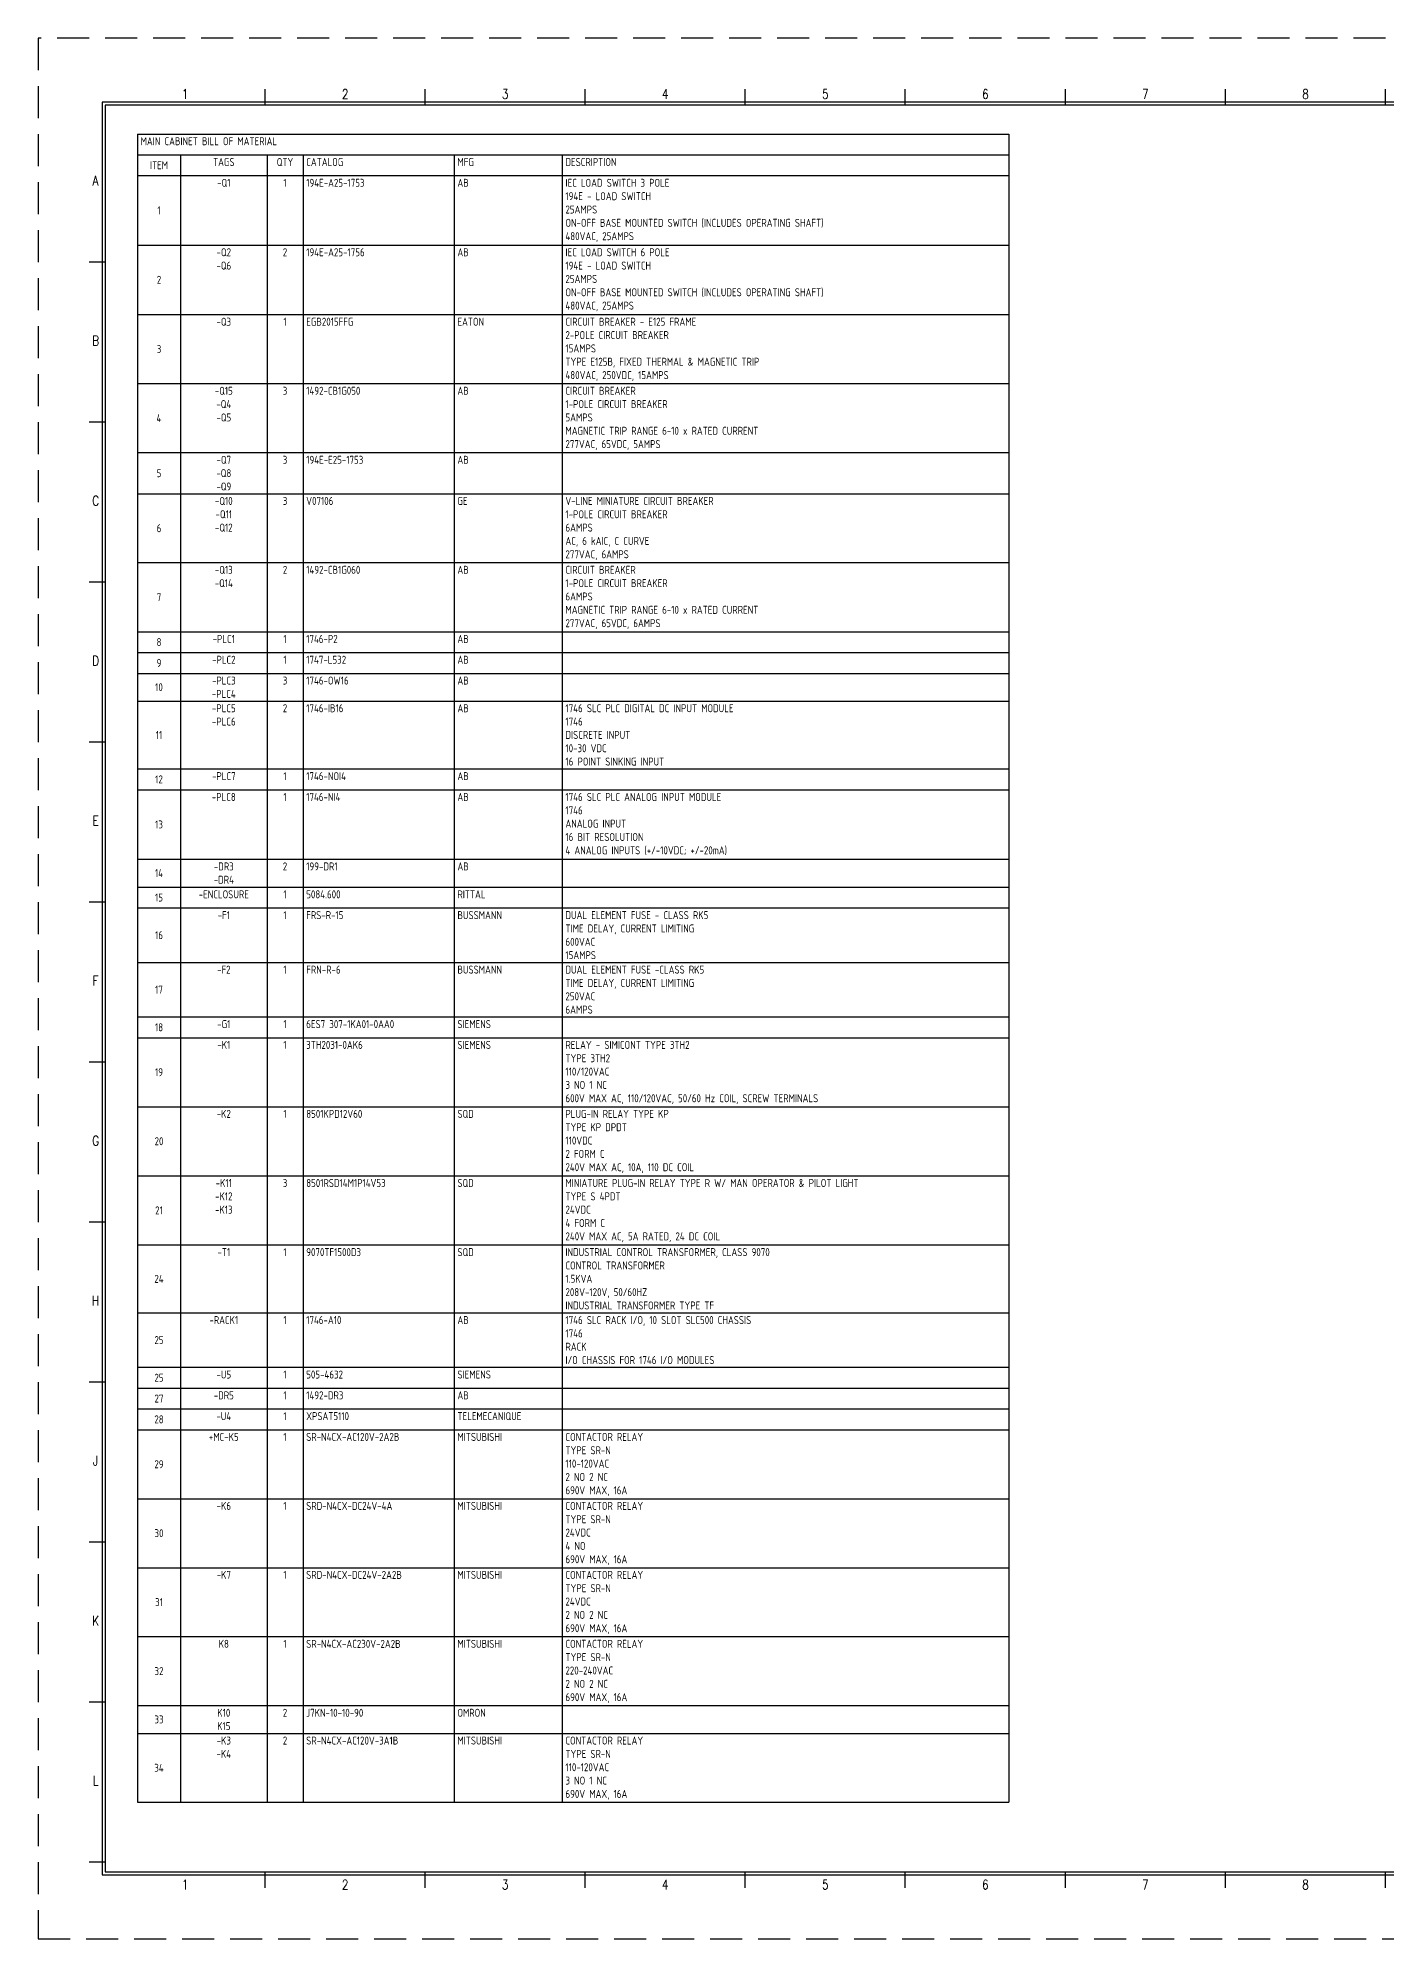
# Model space of a CAD drawing. Header units: inches. Extents: x -1050 to 2326, y -960 to 1416.
# Drawn here: x -1050 to 636, y -960 to 1416 of the extents above; entities that cross this region are included whole.
import ezdxf
from ezdxf.enums import TextEntityAlignment as Align

# ---------------------------------------------------------------- set-up
doc = ezdxf.new("R2010")
doc.units = ezdxf.units.IN
doc.header["$LTSCALE"] = 10
doc.linetypes.add('DASHEDX2', pattern=[1.5, 1, -0.5])
doc.layers.get('0').update_dxf_attribs({"linetype": 'CONTINUOUS'})
for name, color, linetype in [('COMMENT', 4, 'CONTINUOUS'), ('MISC', 7, 'CONTINUOUS'), ('ZUWAKU', 7, 'CONTINUOUS')]:
    doc.layers.add(name, color=color, linetype=linetype)
doc.styles.get("Standard").update_dxf_attribs({"font": 'romans', "width": 0.8, "bigfont": 'extfont'})
doc.styles.add('WD_IEC', font='isocp2.shx', dxfattribs={"width": 0.9, "height": 4, "bigfont": 'extfont2.shx'})

# ---------------------------------------------------------------- blocks, each defined once
blk = doc.blocks.new('JIS_border_a1')
at = {"layer": 'ZUWAKU'}
for p, q in [((71, 573), (71, 578)), ((121, 573), (121, 578)), ((171, 573), (171, 578)), ((221, 573), (221, 578)), ((271, 573), (271, 578)), ((321, 573), (321, 578)), ((371, 573), (371, 578)), ((421, 573), (421, 578)), ((21, 524), (16, 524)), ((21, 474), (16, 474)), ((21, 424), (16, 424)), ((21, 374), (16, 374)), ((21, 324), (16, 324)), ((21, 274), (16, 274)), ((21, 224), (16, 224)), ((21, 174), (16, 174)), ((21, 124), (16, 124)), ((21, 74), (16, 74)), ((21, 24), (16, 24)), ((71, 16), (71, 21)), ((121, 16), (121, 21)), ((171, 16), (171, 21)), ((221, 16), (221, 21)), ((271, 16), (271, 21)), ((321, 16), (321, 21)), ((371, 16), (371, 21)), ((421, 16), (421, 21))]:
    blk.add_line(p, q, dxfattribs=at)
at = {"layer": 'ZUWAKU', "color": 5}
for p, q in [((20, 574), (20, 20)), ((821, 574), (20, 574)), ((21, 573), (21, 21)), ((821, 573), (21, 573)), ((20, 20), (821, 20)), ((21, 21), (820, 21))]:
    blk.add_line(p, q, dxfattribs=at)
at = {"layer": 'ZUWAKU', "color": 5, "linetype": 'DASHEDX2'}
blk.add_lwpolyline([(0, 0), (841, 0), (841, 594), (0, 594)], close=True, dxfattribs=at)
at = {"layer": 'COMMENT', "width": 0.8}
for s, p in [('1', (46, 576.5)), ('2', (96, 576.5)), ('3', (146, 576.5)), ('4', (196, 576.5)), ('5', (246, 576.5)), ('6', (296, 576.5)), ('7', (346, 576.5)), ('8', (396, 576.5)), ('A', (18, 549.43)), ('B', (18, 499.43)), ('C', (18, 449.43)), ('D', (18, 399.43)), ('E', (18, 349.43)), ('F', (18, 299.43)), ('G', (18, 249.43)), ('H', (18, 199.43)), ('J', (18, 149.43)), ('K', (18, 99.43)), ('L', (18, 49.43)), ('1', (46, 17)), ('2', (96, 17)), ('3', (146, 17)), ('4', (196, 17)), ('5', (246, 17)), ('6', (296, 17)), ('7', (346, 17)), ('8', (396, 17))]:
    blk.add_text(s, height=3, dxfattribs=at).set_placement(p, align=Align.MIDDLE)
blk = doc.blocks.new('*T34')
at = {"layer": 'MISC', "color": 0, "linetype": 'ByBlock', "lineweight": -2}
for p, q in [((0, 0), (1089, 0)), ((0, 0), (0, -2085.1)), ((1089, 0), (1089, -2085.1)), ((0, -26), (1089, -26)), ((54, -26), (54, -2085.1)), ((162, -26), (162, -2085.1)), ((207, -26), (207, -2085.1)), ((396, -26), (396, -2085.1)), ((531, -26), (531, -2085.1)), ((0, -52), (1089, -52)), ((0, -138.8), (1089, -138.8)), ((0, -225.6), (1089, -225.6)), ((0, -311.9), (1089, -311.9)), ((0, -398.2), (1089, -398.2)), ((0, -449.6), (1089, -449.6)), ((0, -535.7), (1089, -535.7)), ((0, -622.1), (1089, -622.1)), ((0, -648.1), (1089, -648.1)), ((0, -674.1), (1089, -674.1)), ((0, -708.7), (1089, -708.7)), ((0, -793.6), (1089, -793.6)), ((0, -819.6), (1089, -819.6)), ((0, -906.4), (1089, -906.4)), ((0, -941.3), (1089, -941.3)), ((0, -967.3), (1089, -967.3)), ((0, -1035.4), (1089, -1035.4)), ((0, -1103.5), (1089, -1103.5)), ((0, -1129.5), (1089, -1129.5)), ((0, -1215.7), (1089, -1215.7)), ((0, -1302.1), (1089, -1302.1)), ((0, -1388.5), (1089, -1388.5)), ((0, -1473.4), (1089, -1473.4)), ((0, -1541.5), (1089, -1541.5)), ((0, -1567.5), (1089, -1567.5)), ((0, -1593.5), (1089, -1593.5)), ((0, -1619.5), (1089, -1619.5)), ((0, -1705.7), (1089, -1705.7)), ((0, -1791.9), (1089, -1791.9)), ((0, -1878.1), (1089, -1878.1)), ((0, -1964.3), (1089, -1964.3)), ((0, -1999), (1089, -1999)), ((0, -2085.1), (1089, -2085.1))]:
    blk.add_line(p, q, dxfattribs=at)
at = {"layer": 'MISC', "color": 3, "char_height": 10, "style": 'WD_IEC'}
for s, insert, width, attachment_point in [('MAIN CABINET BILL OF MATERIAL', (4, -4), 1081, 1), ('ITEM', (27, -39), 46, 5), ('TAGS', (108, -30), 100, 2), ('QTY', (184.5, -30), 37, 2), ('CATALOG', (211, -30), 181, 1), ('MFG', (400, -30), 127, 1), ('DESCRIPTION', (535, -30), 550, 1), ('-Q1', (108, -56), 100, 2), ('1', (184.5, -56), 37, 2), ('194E-A25-1753', (211, -56), 181, 1), ('AB', (400, -56), 127, 1), ('IEC LOAD SWITCH 3 POLE\\P194E - LOAD SWITCH\\P25AMPS\\PON-OFF BASE MOUNTED SWITCH (INCLUDES OPERATING SHAFT)\\P480VAC, 25AMPS', (535, -56), 550, 1), ('1', (27, -95.4), 46, 5), ('-Q2\\P-Q6', (108, -142.8), 100, 2), ('2', (184.5, -142.8), 37, 2), ('194E-A25-1756', (211, -142.8), 181, 1), ('AB', (400, -142.8), 127, 1), ('IEC LOAD SWITCH 6 POLE\\P194E - LOAD SWITCH\\P25AMPS\\PON-OFF BASE MOUNTED SWITCH (INCLUDES OPERATING SHAFT)\\P480VAC, 25AMPS', (535, -142.8), 550, 1), ('2', (27, -182.2), 46, 5), ('-Q3', (108, -229.6), 100, 2), ('1', (184.5, -229.6), 37, 2), ('EGB2015FFG', (211, -229.6), 181, 1), ('EATON', (400, -229.6), 127, 1), ('CIRCUIT BREAKER - E125 FRAME\\P2-POLE CIRCUIT BREAKER\\P15AMPS\\PTYPE E125B, FIXED THERMAL & MAGNETIC TRIP\\P480VAC, 250VDC, 15AMPS', (535, -229.6), 550, 1), ('3', (27, -268.8), 46, 5), ('-Q15\\P-Q4\\P-Q5', (108, -315.9), 100, 2), ('3', (184.5, -315.9), 37, 2), ('1492-CB1G050', (211, -315.9), 181, 1), ('AB', (400, -315.9), 127, 1), ('CIRCUIT BREAKER\\P1-POLE CIRCUIT BREAKER\\P5AMPS\\PMAGNETIC TRIP RANGE 6-10 x RATED CURRENT\\P277VAC, 65VDC, 5AMPS', (535, -315.9), 550, 1), ('4', (27, -355.1), 46, 5), ('-Q7\\P-Q8\\P-Q9', (108, -402.2), 100, 2), ('3', (184.5, -402.2), 37, 2), ('194E-E25-1753', (211, -402.2), 181, 1), ('AB', (400, -402.2), 127, 1), ('5', (27, -423.9), 46, 5), ('-Q10\\P-Q11\\P-Q12', (108, -453.6), 100, 2), ('3', (184.5, -453.6), 37, 2), ('V07106', (211, -453.6), 181, 1), ('GE', (400, -453.6), 127, 1), ('V-LINE MINIATURE CIRCUIT BREAKER\\P1-POLE CIRCUIT BREAKER\\P6AMPS\\PAC, 6 kAIC, C CURVE\\P277VAC, 6AMPS', (535, -453.6), 550, 1), ('6', (27, -492.7), 46, 5), ('-Q13\\P-Q14', (108, -539.7), 100, 2), ('2', (184.5, -539.7), 37, 2), ('1492-CB1G060', (211, -539.7), 181, 1), ('AB', (400, -539.7), 127, 1), ('CIRCUIT BREAKER\\P1-POLE CIRCUIT BREAKER\\P6AMPS\\PMAGNETIC TRIP RANGE 6-10 x RATED CURRENT\\P277VAC, 65VDC, 6AMPS', (535, -539.7), 550, 1), ('7', (27, -578.9), 46, 5), ('8', (27, -635.1), 46, 5), ('-PLC1', (108, -626.1), 100, 2), ('1', (184.5, -626.1), 37, 2), ('1746-P2', (211, -626.1), 181, 1), ('AB', (400, -626.1), 127, 1), ('9', (27, -661.1), 46, 5), ('-PLC2', (108, -652.1), 100, 2), ('1', (184.5, -652.1), 37, 2), ('1747-L532', (211, -652.1), 181, 1), ('AB', (400, -652.1), 127, 1), ('10', (27, -691.4), 46, 5), ('-PLC3\\P-PLC4', (108, -678.1), 100, 2), ('3', (184.5, -678.1), 37, 2), ('1746-OW16', (211, -678.1), 181, 1), ('AB', (400, -678.1), 127, 1), ('-PLC5\\P-PLC6', (108, -712.7), 100, 2), ('2', (184.5, -712.7), 37, 2), ('1746-IB16', (211, -712.7), 181, 1), ('AB', (400, -712.7), 127, 1), ('1746 SLC PLC DIGITAL DC INPUT MODULE\\P1746\\PDISCRETE INPUT\\P10-30 VDC\\P16 POINT SINKING INPUT', (535, -712.7), 550, 1), ('11', (27, -751.2), 46, 5), ('12', (27, -806.6), 46, 5), ('-PLC7', (108, -797.6), 100, 2), ('1', (184.5, -797.6), 37, 2), ('1746-NOI4', (211, -797.6), 181, 1), ('AB', (400, -797.6), 127, 1), ('-PLC8', (108, -823.6), 100, 2), ('1', (184.5, -823.6), 37, 2), ('1746-NI4', (211, -823.6), 181, 1), ('AB', (400, -823.6), 127, 1), ('1746 SLC PLC ANALOG INPUT MODULE\\P1746\\PANALOG INPUT\\P16 BIT RESOLUTION\\P4 ANALOG INPUTS (+/-10VDC; +/-20mA)', (535, -823.6), 550, 1), ('13', (27, -863), 46, 5), ('14', (27, -923.8), 46, 5), ('-DR3\\P-DR4', (108, -910.4), 100, 2), ('2', (184.5, -910.4), 37, 2), ('199-DR1', (211, -910.4), 181, 1), ('AB', (400, -910.4), 127, 1), ('15', (27, -954.3), 46, 5), ('-ENCLOSURE', (108, -945.3), 100, 2), ('1', (184.5, -945.3), 37, 2), ('5084.600', (211, -945.3), 181, 1), ('RITTAL', (400, -945.3), 127, 1), ('-F1', (108, -971.3), 100, 2), ('1', (184.5, -971.3), 37, 2), ('FRS-R-15', (211, -971.3), 181, 1), ('BUSSMANN', (400, -971.3), 127, 1), ('DUAL ELEMENT FUSE - CLASS RK5\\PTIME DELAY, CURRENT LIMITING\\P600VAC\\P15AMPS', (535, -971.3), 550, 1), ('16', (27, -1001.3), 46, 5), ('-F2', (108, -1039.4), 100, 2), ('1', (184.5, -1039.4), 37, 2), ('FRN-R-6', (211, -1039.4), 181, 1), ('BUSSMANN', (400, -1039.4), 127, 1), ('DUAL ELEMENT FUSE -CLASS RK5\\PTIME DELAY, CURRENT LIMITING\\P250VAC\\P6AMPS', (535, -1039.4), 550, 1), ('17', (27, -1069.5), 46, 5), ('18', (27, -1116.5), 46, 5), ('-G1', (108, -1107.5), 100, 2), ('1', (184.5, -1107.5), 37, 2), ('6ES7 307-1KA01-0AA0', (211, -1107.5), 181, 1), ('SIEMENS', (400, -1107.5), 127, 1), ('-K1', (108, -1133.5), 100, 2), ('1', (184.5, -1133.5), 37, 2), ('3TH2031-0AK6', (211, -1133.5), 181, 1), ('SIEMENS', (400, -1133.5), 127, 1), ('RELAY - SIMICONT TYPE 3TH2\\PTYPE 3TH2\\P110/120VAC\\P3 NO 1 NC\\P600V MAX AC, 110/120VAC, 50/60 Hz COIL, SCREW TERMINALS', (535, -1133.5), 550, 1), ('19', (27, -1172.6), 46, 5), ('-K2', (108, -1219.7), 100, 2), ('1', (184.5, -1219.7), 37, 2), ('8501KPD12V60', (211, -1219.7), 181, 1), ('SQD', (400, -1219.7), 127, 1), ('PLUG-IN RELAY TYPE KP\\PTYPE KP DPDT\\P110VDC\\P2 FORM C\\P240V MAX AC, 10A, 110 DC COIL', (535, -1219.7), 550, 1), ('20', (27, -1258.9), 46, 5), ('-K11\\P-K12\\P-K13', (108, -1306.1), 100, 2), ('3', (184.5, -1306.1), 37, 2), ('8501RSD14M1P14V53', (211, -1306.1), 181, 1), ('SQD', (400, -1306.1), 127, 1), ('MINIATURE PLUG-IN RELAY TYPE R W/ MAN OPERATOR & PILOT LIGHT\\PTYPE S 4PDT\\P24VDC\\P4 FORM C\\P240V MAX AC, 5A RATED, 24 DC COIL', (535, -1306.1), 550, 1), ('21', (27, -1345.3), 46, 5), ('-T1', (108, -1392.5), 100, 2), ('1', (184.5, -1392.5), 37, 2), ('9070TF1500D3', (211, -1392.5), 181, 1), ('SQD', (400, -1392.5), 127, 1), ('INDUSTRIAL CONTROL TRANSFORMER, CLASS 9070\\PCONTROL TRANSFORMER\\P1.5KVA\\P208V-120V, 50/60HZ\\PINDUSTRIAL TRANSFORMER TYPE TF', (535, -1392.5), 550, 1), ('24', (27, -1430.9), 46, 5), ('-RACK1', (108, -1477.4), 100, 2), ('1', (184.5, -1477.4), 37, 2), ('1746-A10', (211, -1477.4), 181, 1), ('AB', (400, -1477.4), 127, 1), ('1746 SLC RACK I/O, 10 SLOT SLC500 CHASSIS\\P1746\\PRACK\\PI/O CHASSIS FOR 1746 I/O MODULES', (535, -1477.4), 550, 1), ('25', (27, -1507.4), 46, 5), ('25', (27, -1554.5), 46, 5), ('-U5', (108, -1545.5), 100, 2), ('1', (184.5, -1545.5), 37, 2), ('505-4632', (211, -1545.5), 181, 1), ('SIEMENS', (400, -1545.5), 127, 1), ('27', (27, -1580.5), 46, 5), ('-DR5', (108, -1571.5), 100, 2), ('1', (184.5, -1571.5), 37, 2), ('1492-DR3', (211, -1571.5), 181, 1), ('AB', (400, -1571.5), 127, 1), ('28', (27, -1606.5), 46, 5), ('-U4', (108, -1597.5), 100, 2), ('1', (184.5, -1597.5), 37, 2), ('XPSAT5110', (211, -1597.5), 181, 1), ('TELEMECANIQUE', (400, -1597.5), 127, 1), ('+MC-K5', (108, -1623.5), 100, 2), ('1', (184.5, -1623.5), 37, 2), ('SR-N4CX-AC120V-2A2B', (211, -1623.5), 181, 1), ('MITSUBISHI', (400, -1623.5), 127, 1), ('CONTACTOR RELAY\\PTYPE SR-N\\P110-120VAC\\P2 NO 2 NC\\P690V MAX, 16A', (535, -1623.5), 550, 1), ('29', (27, -1662.6), 46, 5), ('-K6', (108, -1709.7), 100, 2), ('1', (184.5, -1709.7), 37, 2), ('SRD-N4CX-DC24V-4A', (211, -1709.7), 181, 1), ('MITSUBISHI', (400, -1709.7), 127, 1), ('CONTACTOR RELAY\\PTYPE SR-N\\P24VDC\\P4 NO\\P690V MAX, 16A', (535, -1709.7), 550, 1), ('30', (27, -1748.8), 46, 5), ('-K7', (108, -1795.9), 100, 2), ('1', (184.5, -1795.9), 37, 2), ('SRD-N4CX-DC24V-2A2B', (211, -1795.9), 181, 1), ('MITSUBISHI', (400, -1795.9), 127, 1), ('CONTACTOR RELAY\\PTYPE SR-N\\P24VDC\\P2 NO 2 NC\\P690V MAX, 16A', (535, -1795.9), 550, 1), ('31', (27, -1835), 46, 5), ('K8', (108, -1882.1), 100, 2), ('1', (184.5, -1882.1), 37, 2), ('SR-N4CX-AC230V-2A2B', (211, -1882.1), 181, 1), ('MITSUBISHI', (400, -1882.1), 127, 1), ('CONTACTOR RELAY\\PTYPE SR-N\\P220-240VAC\\P2 NO 2 NC\\P690V MAX, 16A', (535, -1882.1), 550, 1), ('32', (27, -1921.2), 46, 5), ('K10\\PK15', (108, -1968.3), 100, 2), ('2', (184.5, -1968.3), 37, 2), ('J7KN-10-10-90', (211, -1968.3), 181, 1), ('OMRON', (400, -1968.3), 127, 1), ('33', (27, -1981.6), 46, 5), ('-K3\\P-K4', (108, -2003), 100, 2), ('2', (184.5, -2003), 37, 2), ('SR-N4CX-AC120V-3A1B', (211, -2003), 181, 1), ('MITSUBISHI', (400, -2003), 127, 1), ('CONTACTOR RELAY\\PTYPE SR-N\\P110-120VAC\\P3 NO 1 NC\\P690V MAX, 16A', (535, -2003), 550, 1), ('34', (27, -2042.1), 46, 5)]:
    blk.add_mtext(s, dxfattribs=dict(at, insert=insert, width=width, attachment_point=attachment_point))

msp = doc.modelspace()

# ---------------------------------------------------------------- block references
at = {"xscale": 4, "yscale": 4, "zscale": 4}
msp.add_blockref('JIS_border_a1', (-1050, -960), dxfattribs=at)
msp.add_blockref('*T34', (-925.8, 1296))

doc.saveas('drawing.dxf')
